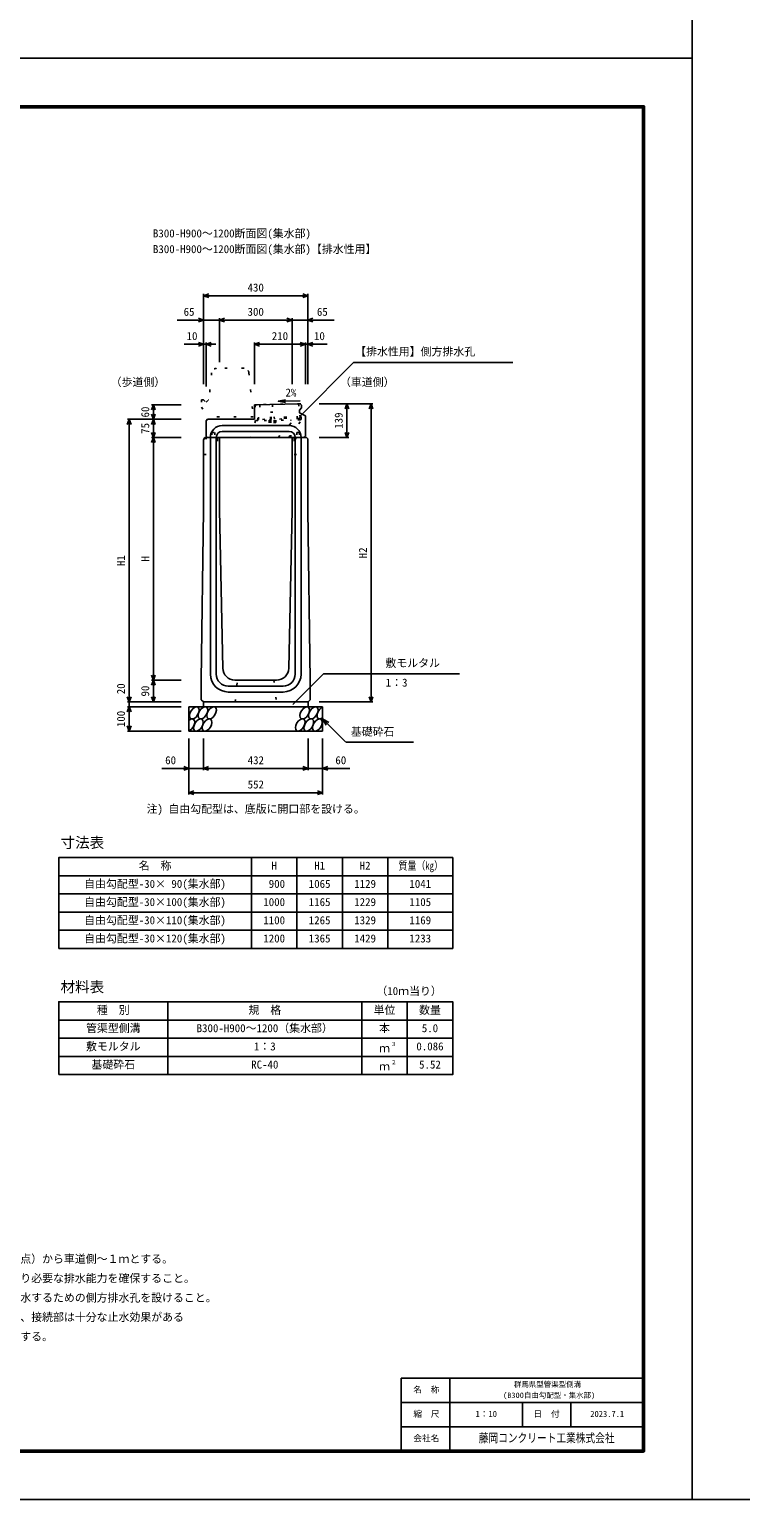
# Model space of a CAD drawing. Units: millimetres, scale not verified. Extents: x -12600 to 12600, y -5940 to 5940.
# Drawn here: x -6934 to -4000, y -5940 to 119 of the extents above; entities that cross this region are included whole.
import ezdxf
from ezdxf.enums import TextEntityAlignment as Align

# ---------------------------------------------------------------- set-up
doc = ezdxf.new("R2010")
doc.units = ezdxf.units.MM
doc.header["$LTSCALE"] = 40
doc.linetypes.add('DOTTED', pattern=[1.75, 0.25, -1.5])
for name, color, linetype, lineweight in [('0-0_DIM', 7, 'Continuous', 25), ('0-1_Defpoints', 5, 'Continuous', 25), ('0-2_HATCH', 6, 'Continuous', 25), ('0-3_HYO', 3, 'Continuous', 25), ('0-4_HYO2', 4, 'Continuous', 25), ('0-5_OUTLINE', 3, 'Continuous', 25), ('0-6_OUTLINE2', 4, 'DOTTED', 25), ('0-7_TXT', 7, 'Continuous', 25), ('0-8_WAKU', 3, 'Continuous', 25), ('0-9_WAKU-LINE', 7, 'Continuous', 25)]:
    doc.layers.add(name, color=color, linetype=linetype, lineweight=lineweight)
doc.layers.add('0-A_WAKU-TXT', color=7, linetype='Continuous')
doc.styles.add('ＭＳ ゴシック', font='')
doc.styles.get('ＭＳ ゴシック').set_extended_font_data('MS Gothic')

msp = doc.modelspace()

# ---------------------------------------------------------------- linework, layer by layer
at = {"layer": '0-0_DIM'}
for p, q in [((-6215, -971.3), (-6215, -1342.94)), ((-5785, -978.8), (-6215, -978.8)), ((-5785, -971.3), (-5785, -1342.94)), ((-6323.38, -1078.8), (-6215, -1078.8)), ((-6150, -1078.8), (-6215, -1078.8)), ((-6150, -1071.3), (-6150, -1252.94)), ((-6150, -1078.8), (-5850, -1078.8)), ((-5850, -1071.3), (-5850, -1342.94)), ((-5850, -1078.8), (-5785, -1078.8)), ((-5676.62, -1078.8), (-5785, -1078.8)), ((-6215, -1178.8), (-6294.84, -1178.8)), ((-6205, -1178.8), (-6215, -1178.8)), ((-6205, -1171.3), (-6205, -1352.94)), ((-6205, -1178.8), (-6165.08, -1178.8)), ((-6005, -1171.3), (-6005, -1342.94)), ((-5795, -1178.8), (-6005, -1178.8)), ((-5795, -1171.3), (-5795, -1342.94)), ((-5795, -1178.8), (-5785, -1178.8)), ((-5785, -1178.8), (-5705.16, -1178.8)), ((-5818.17, -1476.24), (-5596.03, -1254.1)), ((-5596.03, -1254.1), (-4940.13, -1254.1)), ((-6429.5, -1427.94), (-6307, -1427.94)), ((-6422, -1427.94), (-6422, -1487.94)), ((-5516.5, -1423.94), (-5739, -1423.94)), ((-5624, -1423.94), (-5624, -1562.94)), ((-5524, -1423.94), (-5524, -2652.94)), ((-6529.5, -1487.94), (-6307, -1487.94)), ((-6522, -1487.94), (-6522, -2652.94)), ((-6422, -1562.94), (-6422, -1487.94)), ((-6429.5, -1562.94), (-6307, -1562.94)), ((-6422, -1562.94), (-6422, -2562.94)), ((-5616.5, -1562.94), (-5739, -1562.94)), ((-5846.89, -2663.75), (-5720.66, -2537.52)), ((-5720.66, -2537.52), (-5159.19, -2537.52)), ((-6429.5, -2562.94), (-6307, -2562.94)), ((-6422, -2562.94), (-6422, -2652.94)), ((-6529.5, -2652.94), (-6307, -2652.94)), ((-6522, -2652.94), (-6522, -2672.94)), ((-5516.5, -2652.94), (-5739, -2652.94)), ((-6529.5, -2672.94), (-6307, -2672.94)), ((-6522, -2672.94), (-6522, -2772.94)), ((-5724, -2722.94), (-5628.24, -2818.7)), ((-5724, -2722.94), (-5698.02, -2737.94)), ((-5724, -2722.94), (-5709, -2748.92)), ((-6529.5, -2772.94), (-6307, -2772.94)), ((-6276, -3034.31), (-6276, -2802.94)), ((-6216, -2934.31), (-6216, -2802.94)), ((-5784, -2934.31), (-5784, -2802.94)), ((-5724, -3034.31), (-5724, -2802.94)), ((-5627.24, -2818.7), (-5349.69, -2818.7)), ((-6276, -2926.81), (-6387.79, -2926.81)), ((-6276, -2926.81), (-6216, -2926.81)), ((-6216, -2926.81), (-5784, -2926.81)), ((-5724, -2926.81), (-5784, -2926.81)), ((-5724, -2926.81), (-5612.21, -2926.81)), ((-6276, -3026.81), (-5724, -3026.81))]:
    msp.add_line(p, q, dxfattribs=at)
for points in [[(-6193.86, -986.5), (-6215, -978.8), (-6193.86, -971.11)], [(-5806.14, -971.11), (-5785, -978.8), (-5806.14, -986.5)], [(-6236.14, -1071.11), (-6215, -1078.8), (-6236.14, -1086.5)], [(-6128.86, -1086.5), (-6150, -1078.8), (-6128.86, -1071.11)], [(-5871.14, -1071.11), (-5850, -1078.8), (-5871.14, -1086.5)], [(-5763.86, -1071.11), (-5785, -1078.8), (-5763.86, -1086.5)], [(-6236.14, -1171.11), (-6215, -1178.8), (-6236.14, -1186.5)], [(-6183.86, -1171.11), (-6205, -1178.8), (-6183.86, -1186.5)], [(-5983.86, -1171.11), (-6005, -1178.8), (-5983.86, -1186.5)], [(-5816.14, -1171.11), (-5795, -1178.8), (-5816.14, -1186.5)], [(-5763.86, -1171.11), (-5785, -1178.8), (-5763.86, -1186.5)], [(-6429.7, -1449.09), (-6422, -1427.94), (-6414.3, -1449.09)], [(-5631.7, -1445.09), (-5624, -1423.94), (-5616.3, -1445.09)], [(-5531.7, -1445.09), (-5524, -1423.94), (-5516.3, -1445.09)], [(-6514.3, -1509.09), (-6522, -1487.94), (-6529.7, -1509.09)], [(-6414.3, -1466.8), (-6422, -1487.94), (-6429.7, -1466.8)], [(-6429.7, -1509.09), (-6422, -1487.94), (-6414.3, -1509.09)], [(-6429.7, -1541.8), (-6422, -1562.94), (-6414.3, -1541.8)], [(-6429.7, -1584.09), (-6422, -1562.94), (-6414.3, -1584.09)], [(-5631.7, -1541.8), (-5624, -1562.94), (-5616.3, -1541.8)], [(-6414.3, -2541.8), (-6422, -2562.94), (-6429.7, -2541.8)], [(-6429.7, -2584.09), (-6422, -2562.94), (-6414.3, -2584.09)], [(-6514.3, -2631.8), (-6522, -2652.94), (-6529.7, -2631.8)], [(-6414.3, -2631.8), (-6422, -2652.94), (-6429.7, -2631.8)], [(-5531.7, -2631.8), (-5524, -2652.94), (-5516.3, -2631.8)], [(-6514.3, -2694.09), (-6522, -2672.94), (-6529.7, -2694.09)], [(-6514.3, -2751.8), (-6522, -2772.94), (-6529.7, -2751.8)], [(-6297.14, -2919.11), (-6276, -2926.81), (-6297.14, -2934.5)], [(-6194.86, -2934.5), (-6216, -2926.81), (-6194.86, -2919.11)], [(-5805.14, -2919.11), (-5784, -2926.81), (-5805.14, -2934.5)], [(-5702.86, -2919.11), (-5724, -2926.81), (-5702.86, -2934.5)], [(-6254.86, -3034.5), (-6276, -3026.81), (-6254.86, -3019.11)], [(-5745.14, -3019.11), (-5724, -3026.81), (-5745.14, -3034.5)]]:
    msp.add_lwpolyline(points, dxfattribs=at)
at = {"layer": '0-1_Defpoints'}
for points in [[(-4200, -5940), (12600, -5940), (12600, 5940), (-4200, 5940)], [(-12600, -5940), (-4200, -5940), (-4200, 0), (-12600, 0)]]:
    msp.add_lwpolyline(points, close=True, dxfattribs=at)
at = {"layer": '0-2_HATCH', "linetype": 'DOTTED'}
for p, q in [((-5817.54, -1424.08), (-5994, -1427.72)), ((-5991.65, -1493.19), (-5993, -1427.7)), ((-5988.75, -1488.62), (-5990, -1427.64)), ((-5983, -1427.49), (-5981.75, -1488.48)), ((-5936.76, -1487.55), (-5938.01, -1426.57)), ((-5931.02, -1426.42), (-5929.76, -1487.41)), ((-5880.77, -1486.4), (-5882.03, -1425.41)), ((-5873.77, -1486.25), (-5875.03, -1425.27)), ((-5828.78, -1485.33), (-5830.04, -1424.34)), ((-5823.04, -1424.2), (-5821.78, -1485.18)), ((-5818.54, -1424.1), (-5814.04, -1424.01)), ((-5817.37, -1480.59), (-5818.54, -1424.1)), ((-5812.75, -1486.5), (-5814.04, -1424.01)), ((-5821.78, -1485.18), (-5991.74, -1488.69)), ((-5815.69, -1489.56), (-5991.65, -1493.19)), ((-5937.96, -1492.08), (-5937.76, -1502.08)), ((-5924.11, -1491.79), (-5923.9, -1501.79)), ((-5923.13, -1487.27), (-5923.73, -1458.28))]:
    msp.add_line(p, q, dxfattribs=at)
for points in [[(-5994, -1427.72), (-6002, -1427.89), (-6000.66, -1492.87), (-5991.66, -1492.69)], [(-5939.13, -1487.6), (-5939.72, -1458.61), (-5923.73, -1458.28)]]:
    msp.add_lwpolyline(points, dxfattribs=at)
msp.add_lwpolyline([(-5944.89, -1492.22), (-5917.18, -1491.65), (-5916.97, -1501.65), (-5944.68, -1502.22)], close=True, dxfattribs=at)
for centre, radius in [((-5821.87, -1480.68), 4.5), ((-5815.75, -1486.56), 3)]:
    msp.add_arc(centre, radius, 271.18119, 1.18119, dxfattribs=at)
at = {"layer": '0-2_HATCH'}
for centre, start_param, end_param in [((-6271.7, -2747.94), 3.7419964, 7.318141), ((-5727, -2697.94), 0.6666252, 4.1103269)]:
    msp.add_ellipse(centre, major_axis=(14.54, 23.54), ratio=0.5792, start_param=start_param, end_param=end_param, dxfattribs=at)
for centre in [(-6253.11, -2697.94), (-6236.23, -2747.94), (-6217.63, -2697.94), (-6200.75, -2747.94), (-6182.16, -2697.94), (-5816.55, -2747.94), (-5797.95, -2697.94), (-5781.07, -2747.94), (-5762.48, -2697.94), (-5745.59, -2747.94)]:
    msp.add_ellipse(centre, major_axis=(14.54, 23.54), ratio=0.5792, dxfattribs=at)
at = {"layer": '0-3_HYO'}
for p, q in [((-6017.5, -3293.87), (-6017.5, -3668.87)), ((-5830, -3293.87), (-5830, -3668.87)), ((-5642.5, -3293.87), (-5642.5, -3668.87)), ((-5455, -3293.87), (-5455, -3668.87)), ((-6812.5, -3368.87), (-5187.5, -3368.87)), ((-6362.5, -3888.65), (-6362.5, -4188.65)), ((-5562.5, -3888.65), (-5562.5, -4188.65)), ((-5375, -3888.65), (-5375, -4188.65)), ((-6812.5, -3963.65), (-5187.5, -3963.65))]:
    msp.add_line(p, q, dxfattribs=at)
for points in [[(-6812.5, -3668.87), (-5187.5, -3668.87), (-5187.5, -3293.87), (-6812.5, -3293.87)], [(-6812.5, -4188.65), (-5187.5, -4188.65), (-5187.5, -3888.65), (-6812.5, -3888.65)]]:
    msp.add_lwpolyline(points, close=True, dxfattribs=at)
at = {"layer": '0-4_HYO2'}
for p, q in [((-6812.5, -3443.87), (-5187.5, -3443.87)), ((-6812.5, -3518.87), (-5187.5, -3518.87)), ((-6812.5, -3593.87), (-5187.5, -3593.87)), ((-6812.5, -4038.65), (-5187.5, -4038.65)), ((-6812.5, -4113.65), (-5187.5, -4113.65))]:
    msp.add_line(p, q, dxfattribs=at)
at = {"layer": '0-5_OUTLINE', "linetype": 'DOTTED'}
for p, q in [((-6181.81, -1295.99), (-6193, -1407.94)), ((-6048.1, -1277.94), (-6161.9, -1277.94)), ((-6028.2, -1295.95), (-6010, -1477.94)), ((-6223, -1407.94), (-6223, -1437.94)), ((-6223, -1407.94), (-6215, -1407.94)), ((-6223, -1437.94), (-6200, -1477.94)), ((-6010, -1477.94), (-6200, -1477.94))]:
    msp.add_line(p, q, dxfattribs=at)
at = {"layer": '0-5_OUTLINE'}
for p, q in [((-5817, -1424.07), (-6005, -1427.94)), ((-6005, -1427.94), (-6005, -1487.94)), ((-5820, -1450.94), (-5811, -1440.94)), ((-5820, -1450.94), (-5820, -1460.94)), ((-5817, -1424.07), (-5811, -1429.94)), ((-5811, -1429.94), (-5811, -1440.94)), ((-6205, -1493.94), (-6199, -1487.94)), ((-6205, -1556.94), (-6205, -1493.94)), ((-6199, -1487.94), (-6005, -1487.94)), ((-5820, -1460.94), (-5795, -1473.94)), ((-5795, -1556.94), (-5795, -1473.94)), ((-6215, -1572.94), (-6210, -1562.94)), ((-6215, -1572.94), (-6215, -1862.94)), ((-6210, -1562.94), (-5791, -1562.94)), ((-6205, -1556.94), (-6199, -1562.94)), ((-6150, -1562.94), (-6150, -1862.94)), ((-5850, -1562.94), (-5850, -1862.94)), ((-5801, -1562.94), (-5795, -1556.94)), ((-5791, -1562.94), (-5785, -1568.94)), ((-5785, -1568.94), (-5785, -1862.94)), ((-6225, -2562.94), (-6215, -1862.94)), ((-6150, -1862.94), (-6136.05, -2514.01)), ((-5863.95, -2514.01), (-5850, -1862.94)), ((-5785, -1862.94), (-5775, -2562.94)), ((-6225, -2643.94), (-6225, -2562.94)), ((-6086.06, -2562.94), (-5913.94, -2562.94)), ((-5775, -2643.94), (-5775, -2562.94)), ((-6225, -2643.94), (-6216, -2652.94)), ((-5784, -2652.94), (-6216, -2652.94)), ((-6216, -2652.94), (-6216, -2672.94)), ((-5785, -2652.94), (-6215, -2652.94)), ((-5784, -2652.94), (-5775, -2643.94)), ((-5784, -2652.94), (-5784, -2672.94)), ((-6276, -2672.94), (-5724, -2672.94)), ((-6276, -2772.94), (-6276, -2672.94)), ((-5724, -2772.94), (-5724, -2672.94)), ((-6276, -2772.94), (-5724, -2772.94))]:
    msp.add_line(p, q, dxfattribs=at)
at = {"layer": '0-5_OUTLINE', "linetype": 'DOTTED'}
msp.add_lwpolyline([(-6215, -1407.94), (-6205, -1417.94), (-6195, -1407.94), (-6193, -1407.94)], dxfattribs=at)
for centre, start, end in [((-6161.9, -1297.94), 90, 174.40835), ((-6048.1, -1297.94), 4.08463, 90)]:
    msp.add_arc(centre, 20, start, end, dxfattribs=at)
at = {"layer": '0-5_OUTLINE'}
for centre, start, end in [((-6086.06, -2512.94), 181.22758, 269.80012), ((-5913.94, -2512.94), 270, 358.77242)]:
    msp.add_arc(centre, 50, start, end, dxfattribs=at)
at = {"layer": '0-6_OUTLINE2', "linetype": 'Continuous'}
for p, q in [((-6138, -1513.94), (-5862, -1513.94)), ((-6187, -1562.94), (-6187, -2537.94)), ((-6163, -1562.94), (-6163, -2537.94)), ((-6138, -1537.94), (-5862, -1537.94)), ((-5837, -1562.94), (-5837, -2537.94)), ((-5813, -1562.94), (-5813, -2537.94)), ((-6113, -2587.94), (-5887, -2587.94)), ((-6113, -2611.94), (-5887, -2611.94))]:
    msp.add_line(p, q, dxfattribs=at)
at = {"layer": '0-6_OUTLINE2'}
for p, q in [((-6000.67, -1492.37), (-6020, -1562.94)), ((-5906.89, -1562.94), (-5818.53, -1461.71)), ((-5864.35, -1562.94), (-5796.63, -1473.09)), ((-5855, -1562.94), (-5855, -1490.37)), ((-6212.25, -1567.44), (-6158, -1567.44)), ((-6181, -1542.44), (-6169, -1542.44)), ((-6181, -1542.44), (-6181, -1567.44)), ((-6169, -1542.44), (-6169, -1567.44)), ((-6158, -1567.44), (-6158, -1632.94)), ((-5842, -1567.44), (-5787.75, -1567.44)), ((-5831, -1542.44), (-5819, -1542.44)), ((-5831, -1542.44), (-5831, -1567.44)), ((-5819, -1542.44), (-5819, -1567.44)), ((-6215, -1632.94), (-6158, -1632.94)), ((-6085, -2652.94), (-6075, -2562.94)), ((-5925, -2562.94), (-5915, -2652.94))]:
    msp.add_line(p, q, dxfattribs=at)
msp.add_lwpolyline([(-5842, -1567.44), (-5842, -1632.94), (-5785, -1632.94)], dxfattribs=at)
at = {"layer": '0-6_OUTLINE2', "linetype": 'Continuous'}
for centre, radius, start, end in [((-6138, -1562.94), 49, 90, 180), ((-5862, -1562.94), 49, 0, 90), ((-6138, -1562.94), 25, 90, 180), ((-5862, -1562.94), 25, 0, 90), ((-6113, -2537.94), 74, 180, 270), ((-6113, -2537.94), 50, 180, 270), ((-5887, -2537.94), 50, 270, 0), ((-5887, -2537.94), 74, 270, 0)]:
    msp.add_arc(centre, radius, start, end, dxfattribs=at)
at = {"layer": '0-7_TXT'}
msp.add_line((-5906.83, -1413.5), (-5877.19, -1418.15), dxfattribs=at)
msp.add_lwpolyline([(-5816.41, -1411.78), (-5906.83, -1413.5), (-5877.39, -1407.73)], dxfattribs=at)
at = {"layer": '0-8_WAKU'}
for p, q in [((-5400, -5440), (-4400, -5440)), ((-5400, -5740), (-5400, -5440))]:
    msp.add_line(p, q, dxfattribs=at)
at = {"layer": '0-8_WAKU', "lineweight": 50}
msp.add_lwpolyline([(-12400, -5740), (-4400, -5740), (-4400, -200), (-12400, -200)], close=True, dxfattribs=at)
at = {"layer": '0-9_WAKU-LINE'}
for p, q in [((-5200, -5740), (-5200, -5440)), ((-5400, -5540), (-4400, -5540)), ((-4900, -5640), (-4900, -5540)), ((-4700, -5640), (-4700, -5540)), ((-5400, -5640), (-4400, -5640))]:
    msp.add_line(p, q, dxfattribs=at)

# ---------------------------------------------------------------- texts
at = {"layer": '0-0_DIM', "style": 'ＭＳ ゴシック'}
for s, p in [('430', (-6033.75, -971.3)), ('65', (-6297.34, -1071.3)), ('300', (-6033.75, -1071.3)), ('65', (-5747.66, -1071.3)), ('10', (-6285.21, -1171.3)), ('210', (-5933.75, -1171.3)), ('10', (-5759.79, -1171.3)), ('【排水性用】側方排水孔', (-5589.84, -1235.36)), ('（歩道側）', (-6598.39, -1361.05)), ('（車道側）', (-5652.57, -1361.05)), ('敷モルタル', (-5465.06, -2518.78)), ('1：3', (-5463.87, -2599.54)), ('基礎砕石', (-5607.68, -2801.53)), ('60', (-6373.5, -2919.31)), ('432', (-6033.22, -2919.31)), ('60', (-5671.5, -2919.31)), ('552', (-6033.22, -3019.31))]:
    msp.add_text(s, height=32.99, dxfattribs=at).set_placement(p, align=Align.BOTTOM_LEFT)
for s, p in [('60', (-6429.5, -1480.44)), ('75', (-6429.5, -1547.94)), ('139', (-5631.5, -1527.19)), ('H1', (-6529.5, -2092.94)), ('H', (-6429.5, -2074.19)), ('H2', (-5531.5, -2060.94)), ('20', (-6529.5, -2621.13)), ('90', (-6429.5, -2630.44)), ('100', (-6529.5, -2756.69))]:
    msp.add_text(s, height=32.99, rotation=90, dxfattribs=at).set_placement(p, align=Align.BOTTOM_LEFT)
at = {"layer": '0-7_TXT', "style": 'ＭＳ ゴシック'}
for s, height, p in [('B300-H900～1200断面図(集水部)', 32.99, (-6423.96, -748.2)), ('B300-H900～1200断面図(集水部)【排水性用】', 32.99, (-6423.96, -813.07)), ('2%', 32.99, (-5877.26, -1404.17)), ('注) 自由勾配型は、底版に開口部を設ける。', 32.99, (-6450, -3120)), ('寸法表', 43.99, (-6805, -3267.62)), ('名\u3000称', 32.99, (-6482.5, -3353.87)), ('H', 32.99, (-5935, -3353.87)), ('H1', 32.99, (-5758.75, -3353.87)), ('H2', 32.99, (-5571.25, -3353.87)), ('自由勾配型-30× 90(集水部)', 32.99, (-6707.5, -3428.87)), (' 900', 32.99, (-5968.75, -3428.87)), ('1065', 32.99, (-5781.25, -3428.87)), ('1129', 32.99, (-5593.75, -3428.87)), ('1041', 32.99, (-5366.25, -3428.87)), ('自由勾配型-30×100(集水部)', 32.99, (-6707.5, -3503.87)), ('1000', 32.99, (-5968.75, -3503.87)), ('1165', 32.99, (-5781.25, -3503.87)), ('1229', 32.99, (-5593.75, -3503.87)), ('1105', 32.99, (-5366.25, -3503.87)), ('自由勾配型-30×110(集水部)', 32.99, (-6707.5, -3578.87)), ('1100', 32.99, (-5968.75, -3578.87)), ('1265', 32.99, (-5781.25, -3578.87)), ('1329', 32.99, (-5593.75, -3578.87)), ('1169', 32.99, (-5366.25, -3578.87)), ('自由勾配型-30×120(集水部)', 32.99, (-6707.5, -3653.87)), ('1200', 32.99, (-5968.75, -3653.87)), ('1365', 32.99, (-5781.25, -3653.87)), ('1429', 32.99, (-5593.75, -3653.87)), ('1233', 32.99, (-5366.25, -3653.87)), ('材料表', 43.99, (-6805, -3862.4)), ('（10ｍ当り）', 32.99, (-5502.5, -3870.65)), ('種\u3000別', 32.99, (-6655, -3948.65)), ('規\u3000格', 32.99, (-6030, -3948.65)), ('単位', 32.99, (-5513.75, -3948.65)), ('数量', 32.99, (-5326.25, -3948.65)), ('管渠型側溝', 32.99, (-6700, -4023.65)), ('B300-H900～1200（集水部）', 32.99, (-6243.75, -4023.65)), ('本', 32.99, (-5491.25, -4023.65)), ('5.0', 32.99, (-5315, -4023.65)), ('敷モルタル', 32.99, (-6700, -4098.65)), ('1：3', 32.99, (-6007.5, -4098.65)), ('３', 16.5, (-5442.09, -4075.87)), ('0.086', 32.99, (-5337.5, -4098.65)), ('ｍ', 32.99, (-5491.25, -4106.15)), ('基礎砕石', 32.99, (-6677.5, -4173.65)), ('RC-40', 32.99, (-6018.75, -4173.65)), ('ｍ', 32.99, (-5491.25, -4181.15)), ('２', 16.5, (-5442.09, -4150.87)), ('5.52', 32.99, (-5326.25, -4173.65)), ('・許容通水幅は、路肩端部（境界ブロックとの交点）から車道側～１ｍとする。', 32.99, (-7961.08, -4974.42)), ('・標準部、集水部、桝部の配置の組み合わせにより必要な排水能力を確保すること。', 32.99, (-7961.08, -5054.42)), ('・排水性舗装の場合は、浸透させた路面排水を排水するための側方排水孔を設けること。', 32.99, (-7961.08, -5134.42)), ('・製品間の接合は、側溝に相互の一体性を確保し、接続部は十分な止水効果がある', 32.99, (-7961.08, -5214.42)), ('\u3000止水性材料（止水ゴムスポンジ）による接合とする。', 32.99, (-7961.08, -5294.42))]:
    msp.add_text(s, height=height, dxfattribs=at).set_placement(p, align=Align.BOTTOM_LEFT)
at = {"layer": '0-7_TXT', "style": 'ＭＳ ゴシック', "width": 0.8}
msp.add_text('質量（kg）', height=32.99, dxfattribs=at).set_placement((-5411.25, -3353.87), align=Align.BOTTOM_LEFT)
at = {"layer": '0-A_WAKU-TXT', "style": 'ＭＳ ゴシック'}
for s, height, p in [('群馬県型管渠型側溝', 21.99, (-4935, -5482.5)), ('名\u3000称', 25.66, (-5350.05, -5507.5)), ('(B300自由勾配型・集水部)', 21.99, (-4980, -5527.5)), ('縮\u3000尺', 25.66, (-5350.05, -5607.5)), ('日\u3000付', 25.66, (-4854.05, -5607.5)), ('1：10', 25.66, (-5093.25, -5607.5)), ('2023.7.1', 25.66, (-4620, -5607.5)), ('会社名', 25.66, (-5350.05, -5707.5))]:
    msp.add_text(s, height=height, dxfattribs=at).set_placement(p, align=Align.BOTTOM_LEFT)
at = {"layer": '0-A_WAKU-TXT', "style": 'ＭＳ ゴシック', "width": 0.8}
msp.add_text('藤岡コンクリート工業株式会社', height=36.66, dxfattribs=at).set_placement((-5080, -5715), align=Align.BOTTOM_LEFT)

doc.saveas('drawing.dxf')
